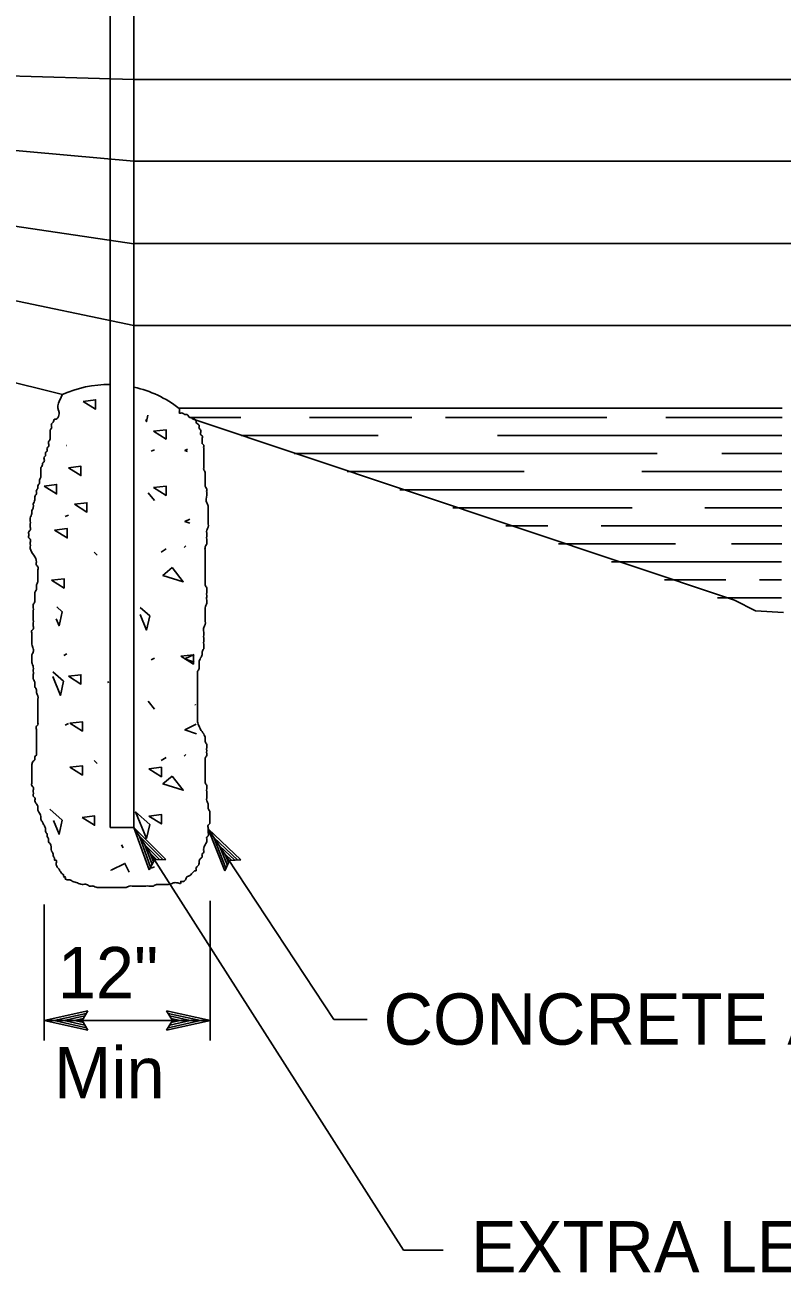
# Model space of a CAD drawing. Extents: x -894 to 866, y -476 to 714.
# Drawn here: x -312.4 to -209, y -291.5 to -121.1 of the extents above; entities that cross this region are included whole.
import ezdxf

# ---------------------------------------------------------------- set-up
doc = ezdxf.new("R2010")
doc.units = 0
for name, color, linetype in [('56 Stage 3 Anno', 7, 'Continuous'), ('57 Undefined', 7, 'Continuous'), ('59 Sndwall Anno', 7, 'Continuous'), ('60 Nongeo Data', 7, 'Continuous')]:
    doc.layers.add(name, color=color, linetype=linetype)

msp = doc.modelspace()

# ---------------------------------------------------------------- linework, layer by layer
at = {"layer": '56 Stage 3 Anno'}
for p, q in [((-293.15, -235.06), (-297.5, -230.72)), ((-297.5, -230.72), (-297.5, -230.72)), ((-297.5, -230.72), (-295.4, -236.5)), ((-282.89, -235.13), (-287.36, -230.9)), ((-287.36, -230.9), (-287.36, -230.9)), ((-287.36, -230.9), (-285.11, -236.62)), ((-293.56, -235.07), (-296.75, -231.88)), ((-296.75, -231.89), (-295.22, -236.11)), ((-293.99, -235.07), (-296.01, -233.05)), ((-296.01, -233.05), (-295.03, -235.77)), ((-283.31, -235.15), (-286.59, -232.05)), ((-286.58, -232.06), (-284.94, -236.23)), ((-283.74, -235.16), (-285.81, -233.19)), ((-285.81, -233.19), (-284.75, -235.89)), ((-295.4, -236.5), (-294.71, -235.11)), ((-294.38, -235.11), (-295.27, -234.21)), ((-295.27, -234.21), (-294.85, -235.38)), ((-294.71, -235.11), (-293.15, -235.06)), ((-293.15, -235.06), (-293.15, -235.06)), ((-285.11, -236.62), (-284.45, -235.22)), ((-284.13, -235.2), (-285.04, -234.34)), ((-285.04, -234.34), (-284.59, -235.49)), ((-284.45, -235.22), (-282.89, -235.13)), ((-282.89, -235.13), (-282.89, -235.13)), ((-295.4, -236.5), (-295.4, -236.5)), ((-285.11, -236.62), (-285.11, -236.62)), ((-309.74, -241.21), (-309.74, -259.77)), ((-287.08, -240.72), (-287.08, -259.77)), ((-309.77, -257.05), (-303.77, -255.72)), ((-303.77, -258.39), (-309.77, -257.05)), ((-309.77, -257.05), (-309.77, -257.05)), ((-309.74, -257.05), (-287.08, -257.05)), ((-303.99, -258.04), (-308.39, -257.05)), ((-308.38, -257.05), (-304, -256.08)), ((-307.01, -257.05), (-304.18, -256.43)), ((-304.22, -257.68), (-307.01, -257.05)), ((-305.62, -257.05), (-304.42, -256.79)), ((-304.4, -257.33), (-305.62, -257.05)), ((-303.77, -255.72), (-304.57, -257.05)), ((-304.57, -257.05), (-303.77, -258.39)), ((-303.77, -255.72), (-303.77, -255.72)), ((-287.04, -257.05), (-293.04, -255.72)), ((-293.04, -255.72), (-293.04, -255.72)), ((-293.04, -255.72), (-292.24, -257.05)), ((-292.24, -257.05), (-293.04, -258.39)), ((-293.04, -258.39), (-287.04, -257.05)), ((-292.83, -258.04), (-288.42, -257.05)), ((-288.43, -257.05), (-292.81, -256.08)), ((-289.81, -257.05), (-292.63, -256.43)), ((-292.59, -257.68), (-289.81, -257.05)), ((-292.42, -257.33), (-291.19, -257.05)), ((-291.19, -257.05), (-292.4, -256.79)), ((-287.04, -257.05), (-287.04, -257.05)), ((-303.77, -258.39), (-303.77, -258.39)), ((-293.04, -258.39), (-293.04, -258.39))]:
    msp.add_line(p, q, dxfattribs=at)
for points in [[(-297.5, -230.72), (-260.69, -288.4), (-255.29, -288.41)], [(-287.36, -230.9), (-270.2, -256.91), (-265.66, -256.91)]]:
    msp.add_lwpolyline(points, dxfattribs=at)
at = {"layer": '59 Sndwall Anno'}
for p, q in [((-289.87, -174.72), (-282.9, -174.72)), ((-273.52, -174.72), (-259.56, -174.72)), ((-254.96, -174.72), (-232.96, -174.72)), ((-224.92, -174.72), (-209.04, -174.72)), ((-282.85, -177.18), (-264.15, -177.18)), ((-247.88, -177.18), (-209.05, -177.18)), ((-306.65, -178.52), (-306.69, -178.54)), ((-294.71, -179.1), (-295.13, -179.31)), ((-275.63, -179.64), (-226.07, -179.64)), ((-217.27, -179.64), (-209.06, -179.64)), ((-268.41, -182.1), (-244.25, -182.1)), ((-228.17, -182.1), (-209.06, -182.1)), ((-295.56, -184.99), (-294.7, -186.06)), ((-261.19, -184.56), (-209.07, -184.56)), ((-253.97, -187.02), (-229.51, -187.02)), ((-219.56, -187.02), (-209.08, -187.02)), ((-306.45, -188.02), (-306.88, -188.23)), ((-246.75, -189.48), (-240.99, -189.48)), ((-233.72, -189.48), (-209.09, -189.48)), ((-290.62, -192.46), (-290.41, -192.25)), ((-239.53, -191.94), (-223.58, -191.94)), ((-215.93, -191.94), (-209.09, -191.94)), ((-302.52, -193.5), (-302.94, -193.08)), ((-293.76, -193.08), (-293.12, -192.65)), ((-232.31, -194.4), (-209.1, -194.4)), ((-225.09, -196.86), (-216.69, -196.86)), ((-212.1, -196.86), (-209.11, -196.86)), ((-217.87, -199.32), (-209.11, -199.32)), ((-306.65, -206.99), (-307.07, -207.21)), ((-294.71, -207.57), (-295.13, -207.79)), ((-301.11, -210.9), (-300.94, -210.79)), ((-295.56, -213.46), (-294.7, -214.53)), ((-289.08, -213.99), (-289.13, -213.89)), ((-306.45, -216.49), (-306.88, -216.7)), ((-302.52, -221.98), (-302.94, -221.55)), ((-293.76, -221.55), (-293.12, -221.12)), ((-290.62, -220.94), (-290.41, -220.72)), ((-298.98, -233.48), (-299.19, -233.06)), ((-294.71, -236.05), (-295.13, -236.26))]:
    msp.add_line(p, q, dxfattribs=at)
for points in [[(-304.44, -172.5), (-302.73, -172.28), (-302.73, -173.56)], [(-294.83, -176.59), (-293.12, -176.37), (-293.12, -177.66)], [(-306.45, -181.57), (-304.74, -181.36), (-304.74, -182.64)], [(-309.77, -184.06), (-308.06, -183.85), (-308.06, -185.13)], [(-294.83, -184.27), (-293.12, -184.06), (-293.12, -185.34)], [(-305.62, -186.56), (-303.91, -186.34), (-303.91, -187.62)], [(-308.32, -190.09), (-306.61, -189.87), (-306.61, -191.15)], [(-292.26, -195.21), (-293.54, -196.28), (-290.77, -197.13)], [(-308.74, -196.94), (-307.03, -196.73), (-307.03, -198.01)], [(-291.09, -207.32), (-289.39, -207.11), (-289.39, -208.39)], [(-306.45, -210.04), (-304.74, -209.83), (-304.74, -211.11)], [(-306.24, -216.46), (-304.54, -216.25), (-304.54, -217.53)], [(-306.24, -222.48), (-304.54, -222.27), (-304.54, -223.55)], [(-295.45, -222.69), (-293.74, -222.48), (-293.74, -223.76)], [(-292.26, -223.69), (-293.54, -224.75), (-290.77, -225.61)], [(-304.58, -229.34), (-302.88, -229.12), (-302.88, -230.4)], [(-295.35, -230.28), (-297.27, -228.57), (-295.78, -232.2)], [(-295.45, -229.13), (-293.74, -228.92), (-293.74, -230.2)]]:
    msp.add_lwpolyline(points, close=True, dxfattribs=at)
for points in [[(-295.89, -174.98), (-295.78, -175.26), (-295.59, -174.4)], [(-290.18, -179.03), (-290.54, -179.21), (-290.17, -179.33)], [(-289.88, -188.57), (-290.54, -188.9), (-289.86, -189.13)], [(-308.11, -202.18), (-307.71, -203.15), (-307.29, -201.23), (-308.01, -200.58)], [(-296.66, -201.59), (-295.78, -203.73), (-295.35, -201.81), (-296.63, -200.67)], [(-289.3, -207.06), (-290.54, -207.68), (-289.26, -208.11)], [(-308.58, -210.06), (-307.52, -212.65), (-307.09, -210.72), (-308.55, -209.43)], [(-289, -216.6), (-290.54, -217.37), (-288.96, -217.9)], [(-308.49, -229.74), (-307.71, -231.62), (-307.29, -229.7), (-309, -228.18)], [(-298.13, -236.78), (-298.72, -235.6), (-300.61, -236.54), (-300.6, -236.54)]]:
    msp.add_lwpolyline(points, dxfattribs=at)
at = {"layer": '60 Nongeo Data'}
for p, q in [((-297.5, -79.54), (-297.5, -230.72)), ((-300.76, -81.18), (-300.76, -230.72)), ((-484.64, -123.06), (-297.5, -128.54)), ((-484.64, -123.06), (-297.5, -139.7)), ((-484.64, -123.06), (-297.5, -151)), ((-297.5, -162.15), (-484.64, -123.06)), ((-485.16, -126.91), (-307.27, -171.57)), ((-120.2, -128.54), (-297.5, -128.54)), ((-120.2, -139.7), (-297.5, -139.7)), ((-120.2, -150.92), (-297.5, -150.92)), ((-120.2, -162.15), (-297.5, -162.15)), ((-291.31, -173.45), (-209.04, -173.45)), ((-291.31, -173.45), (-291.3, -173.48)), ((-289.43, -174.93), (-215.55, -199.65)), ((-215.55, -199.65), (-212.65, -201.1)), ((-212.65, -201.1), (-208.85, -201.32)), ((-300.76, -230.72), (-297.5, -230.72))]:
    msp.add_line(p, q, dxfattribs=at)
for start, end in [(89.6081, 114.3127), (52.195, 77.4741)]:
    msp.add_arc((-300.87, -185.74), 15.55, start, end, dxfattribs=at)
for points in [[(-307.27, -171.57), (-307.7, -172.53), (-307.89, -173.33), (-307.86, -173.51), (-307.7, -174.03), (-307.9, -174.73), (-308.11, -174.93), (-308.32, -174.93), (-308.53, -175.35), (-308.74, -175.56), (-308.74, -175.97), (-308.74, -176.18), (-308.94, -176.39), (-308.94, -176.59), (-308.94, -176.8), (-308.94, -177.01), (-308.94, -177.43), (-308.94, -177.63), (-309.15, -178.05), (-309.15, -178.26), (-309.15, -178.67), (-309.36, -178.88), (-309.36, -179.29), (-309.57, -179.5), (-309.57, -179.92), (-309.77, -180.13), (-309.77, -180.33), (-309.77, -180.75), (-309.98, -180.96), (-309.98, -181.16), (-310.19, -181.58), (-310.19, -181.79), (-310.19, -182.2), (-310.19, -182.41), (-310.19, -182.62), (-310.19, -182.83), (-310.4, -183.24), (-310.4, -183.45), (-310.4, -183.66), (-310.6, -184.07), (-310.6, -184.28), (-310.81, -184.69), (-310.81, -185.11), (-311.02, -185.52), (-311.02, -185.94), (-311.23, -186.56), (-311.23, -186.98), (-311.43, -187.39)], [(-287.77, -201.52), (-287.77, -201.1), (-287.77, -200.68), (-287.57, -200.06), (-287.57, -199.65), (-287.57, -199.02), (-287.57, -198.61), (-287.57, -197.99), (-287.77, -197.57), (-287.77, -196.95), (-287.77, -196.53), (-287.77, -195.91), (-287.77, -195.29), (-287.77, -194.66), (-287.77, -194.04), (-287.77, -193.62), (-287.77, -193), (-287.77, -192.38), (-287.57, -191.96), (-287.57, -191.34), (-287.57, -190.92), (-287.57, -190.51), (-287.57, -190.09), (-287.36, -189.68), (-287.36, -189.26), (-287.36, -188.85), (-287.36, -188.43), (-287.36, -188.02), (-287.36, -187.81), (-287.36, -187.6), (-287.36, -187.19), (-287.36, -186.98), (-287.36, -186.77), (-287.57, -186.36), (-287.57, -185.32), (-287.57, -184.9), (-287.57, -184.69), (-287.57, -184.49), (-287.77, -184.07), (-287.77, -183.86), (-287.77, -183.66), (-287.77, -183.45), (-287.77, -183.03), (-287.77, -182.83), (-287.77, -182.41), (-287.77, -182.2), (-287.98, -181.79), (-287.98, -181.58), (-287.98, -181.16), (-287.98, -180.96), (-287.98, -180.75), (-287.98, -180.54), (-287.98, -180.13), (-287.98, -179.92), (-287.98, -179.71), (-287.98, -179.29), (-287.98, -178.88), (-287.98, -178.67), (-287.98, -178.46), (-288.19, -178.26), (-288.19, -178.05), (-288.19, -177.84), (-288.19, -177.63), (-288.19, -177.22), (-288.4, -177.01), (-288.4, -176.8), (-288.4, -176.39), (-288.6, -176.18), (-288.6, -175.76), (-288.81, -175.56), (-289.02, -175.35), (-289.02, -175.14), (-289.23, -174.93), (-289.43, -174.93), (-289.64, -174.73), (-289.85, -174.73), (-290.27, -174.31), (-290.47, -174.31), (-290.89, -174.1), (-291.1, -174.1), (-291.3, -174.1), (-291.3, -173.9), (-291.3, -173.69), (-291.3, -173.48), (-291.31, -173.45)], [(-291.33, -173.45), (-291.3, -173.48), (-291.31, -173.45)], [(-291.31, -173.45), (-291.3, -173.48), (-291.31, -173.45)], [(-311.43, -187.39), (-311.43, -187.81), (-311.64, -188.43), (-311.64, -188.85), (-311.64, -189.26), (-311.64, -189.68), (-311.64, -190.09), (-311.85, -190.3), (-311.85, -190.72), (-311.85, -191.13), (-311.64, -191.34), (-311.64, -191.76), (-311.64, -191.96), (-311.64, -192.38), (-311.64, -192.59), (-310.81, -194.45), (-310.81, -194.87), (-310.6, -195.08), (-310.6, -195.49), (-310.6, -195.91), (-310.6, -196.12), (-310.6, -196.53), (-310.6, -196.95), (-310.6, -197.15), (-310.81, -197.57), (-310.81, -197.78), (-310.81, -198.19), (-311.02, -198.61), (-311.02, -199.02), (-311.02, -199.44), (-311.02, -199.85), (-311.23, -200.27), (-311.23, -200.68), (-311.23, -201.1), (-311.23, -201.52), (-311.23, -201.93), (-311.23, -202.35), (-311.23, -202.76), (-311.23, -203.18), (-311.23, -203.59), (-311.43, -203.8), (-311.43, -204.22), (-311.43, -204.63), (-311.43, -204.84), (-311.43, -205.25), (-311.43, -205.67), (-311.23, -206.29), (-311.23, -206.71), (-311.43, -207.12), (-311.43, -207.75), (-311.43, -208.16), (-311.23, -208.78), (-311.23, -209.2), (-311.23, -209.82), (-311.23, -210.45), (-311.02, -210.86), (-311.02, -211.48), (-310.81, -211.9), (-310.81, -212.31), (-310.6, -212.73), (-310.6, -213.15), (-310.6, -213.56), (-310.6, -213.77), (-310.6, -214.18), (-310.6, -214.39), (-310.6, -214.81), (-310.6, -215.01), (-310.6, -215.43), (-310.6, -215.64), (-310.6, -215.85), (-310.6, -216.05), (-310.6, -216.47), (-310.6, -216.68), (-310.81, -216.88), (-310.81, -217.3), (-310.81, -217.71), (-310.81, -217.92), (-310.81, -218.34), (-310.81, -218.55), (-310.81, -218.96), (-310.81, -219.38), (-310.81, -219.79), (-310.81, -220), (-310.81, -220.41), (-310.81, -220.83), (-311.02, -221.04), (-311.02, -221.45), (-311.23, -221.66), (-311.43, -222.08), (-311.43, -222.28), (-311.43, -222.49)], [(-289.23, -236.61), (-289.02, -236.61), (-289.02, -236.41), (-289.02, -236.2), (-288.81, -235.99), (-288.6, -235.57), (-288.6, -235.37), (-288.4, -234.95), (-288.19, -234.74), (-288.19, -234.33), (-287.98, -234.12), (-287.98, -233.91), (-287.98, -233.71), (-287.98, -233.5), (-287.57, -232.67), (-287.57, -232.25), (-287.57, -232.04), (-287.36, -231.84), (-287.36, -231.42), (-287.36, -231.21), (-287.36, -230.8), (-287.36, -230.38), (-287.15, -230.17), (-287.15, -229.76), (-287.15, -229.55), (-287.15, -229.14), (-287.15, -228.93), (-287.15, -228.51), (-287.36, -228.1), (-287.36, -227.68), (-287.36, -227.48), (-287.57, -227.06), (-287.57, -226.64), (-287.57, -226.23), (-287.57, -225.81), (-287.57, -225.4), (-287.57, -224.98), (-287.77, -224.57), (-287.77, -224.15), (-287.77, -223.74), (-287.77, -223.32), (-287.77, -223.11), (-287.77, -222.7), (-287.77, -222.49), (-287.77, -222.08), (-287.77, -221.87), (-287.77, -221.66), (-287.77, -221.24), (-287.57, -220.83), (-287.57, -220.62), (-287.57, -220.21), (-287.57, -219.79), (-287.57, -219.38), (-287.77, -218.96), (-287.77, -218.55), (-287.98, -217.92), (-288.4, -217.3), (-288.6, -216.88), (-288.81, -216.26), (-288.81, -215.64), (-288.81, -215.22), (-288.81, -214.6), (-288.81, -213.98), (-288.81, -213.56), (-288.81, -213.15), (-288.81, -212.73), (-288.81, -212.31), (-288.81, -211.9), (-288.81, -211.48), (-288.81, -211.07), (-288.81, -210.65), (-288.81, -210.24), (-288.81, -209.82), (-288.81, -209.41), (-288.6, -208.99), (-288.6, -208.58), (-288.6, -208.16), (-288.4, -207.54), (-288.19, -207.12), (-288.19, -206.71), (-287.98, -206.29), (-287.98, -205.67), (-287.98, -205.25), (-287.98, -204.84), (-287.98, -204.42), (-287.98, -204.01), (-287.98, -203.38), (-287.77, -202.97), (-287.77, -202.55), (-287.77, -201.93), (-287.77, -201.52)], [(-311.43, -222.49), (-311.43, -222.91), (-311.43, -223.11), (-311.43, -223.32), (-311.43, -223.74), (-311.43, -223.94), (-311.43, -224.36), (-311.43, -224.57), (-311.43, -224.98), (-311.23, -225.19), (-311.23, -225.61), (-311.23, -225.81), (-311.23, -226.23), (-311.23, -226.44), (-311.02, -226.64), (-311.02, -227.06), (-310.81, -227.48), (-310.6, -227.89), (-310.6, -228.31), (-310.4, -228.72), (-310.19, -229.34), (-310.19, -229.55), (-309.98, -229.97), (-309.77, -230.38), (-309.57, -230.8), (-309.57, -231.21), (-309.36, -231.63), (-309.36, -231.84), (-309.15, -232.25), (-309.15, -232.67), (-308.94, -232.87), (-308.74, -233.91), (-308.53, -234.33), (-308.53, -234.54), (-308.32, -234.95), (-308.32, -235.16), (-308.11, -235.16), (-308.11, -235.57), (-308.11, -235.78), (-307.9, -236.2), (-307.7, -236.41), (-307.49, -236.82), (-307.28, -237.03), (-307.08, -237.24), (-307.08, -237.44), (-306.87, -237.44), (-306.87, -237.65), (-306.45, -237.86), (-306.24, -237.86), (-305.83, -238.07), (-305.21, -238.27), (-304.58, -238.48), (-303.96, -238.48), (-303.55, -238.69), (-303.34, -238.69), (-303.13, -238.69), (-302.51, -238.9), (-302.09, -238.9), (-301.68, -238.9), (-301.47, -238.9), (-301.06, -238.9), (-300.64, -238.9), (-300.23, -238.9), (-299.81, -238.9), (-299.19, -238.9), (-298.77, -238.9), (-298.57, -238.9), (-298.15, -238.69), (-297.74, -238.69), (-297.32, -238.69), (-296.91, -238.69), (-296.28, -238.69), (-295.87, -238.69), (-295.45, -238.69), (-294.83, -238.69), (-294.42, -238.48), (-294.21, -238.48), (-293.79, -238.48), (-293.17, -238.48), (-292.76, -238.48), (-292.13, -238.27), (-291.51, -238.27), (-291.1, -238.27), (-291.1, -238.07), (-290.89, -238.07), (-290.47, -237.86), (-290.27, -237.44), (-289.85, -237.24), (-289.64, -237.03), (-289.43, -236.82), (-289.23, -236.61)]]:
    msp.add_spline(points, degree=3, dxfattribs=at)

# ---------------------------------------------------------------- texts
at = {"layer": '57 Undefined'}
for s, p in [('12"', (-307.9, -254.02)), ('CONCRETE ANCHORS', (-263.44, -260.36)), ('Min', (-308.39, -267.67)), ('EXTRA LENGTH', (-251.5, -291.45))]:
    msp.add_text(s, height=7, dxfattribs=at).set_placement(p)

doc.saveas('drawing.dxf')
